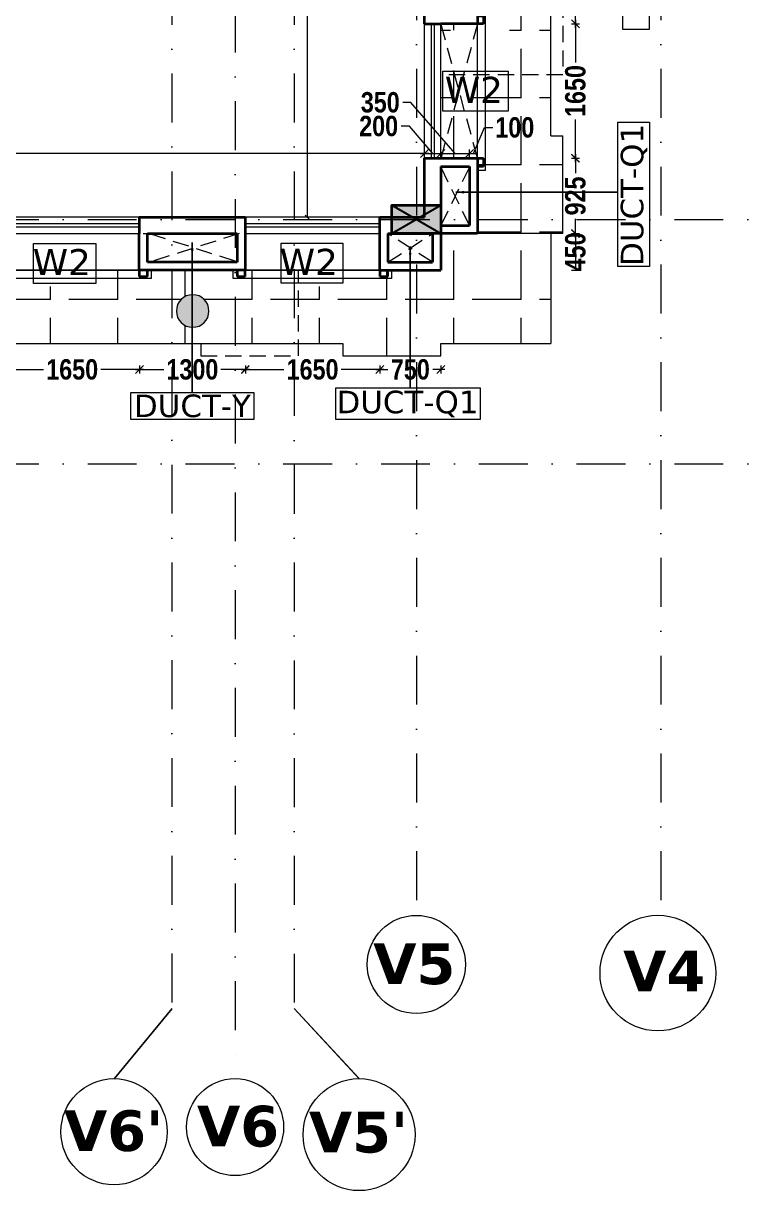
# Model space of a CAD drawing. Header units: millimetres. Extents: x -3092155 to 4513934, y -12317808 to 1850003.
# Drawn here: x -390157 to -381232, y -5587807 to -5573480 of the extents above; entities that cross this region are included whole.
import ezdxf

# ---------------------------------------------------------------- set-up
doc = ezdxf.new("R2010")
doc.units = ezdxf.units.MM
doc.header["$LTSCALE"] = 2
doc.header["$MEASUREMENT"] = 0
doc.header["$PDMODE"] = 34
doc.header["$PDSIZE"] = 500
for name, pattern in [('DASHDOT', [1, 0.5, -0.25, 0, -0.25]), ('DASHED2', [0.375, 0.25, -0.125]), ('HIDDEN', [0.375, 0.25, -0.125])]:
    doc.linetypes.add(name, pattern=pattern)
for name, color, linetype, lineweight in [('COL. R', 140, 'Continuous', 15), ('coloumn', 10, 'Continuous', 35), ('cornice', 12, 'Continuous', 25), ('D DIM', 250, 'Continuous', 9), ('DIM', 27, 'Continuous', 5), ('DUCT', 37, 'Continuous', 35), ('glass', 5, 'Continuous', 15), ('GRID', 251, 'DASHDOT', 5), ('HAT', 42, 'Continuous', 5), ('PROJ', 251, 'HIDDEN', 5), ('SILL', 74, 'Continuous', 9), ('ST TEXT', 251, 'DASHDOT', 5), ('W2', 162, 'Continuous', 5)]:
    doc.layers.add(name, color=color, linetype=linetype, lineweight=lineweight)
doc.layers.add('DOT', color=7, linetype='DASHED2', lineweight=0, true_color=0x89067c)
doc.layers.add('duct text', color=7, linetype='Continuous', lineweight=5, true_color=0x30182a)
doc.styles.add('door', font='arial.ttf', dxfattribs={"height": 70})
doc.styles.add('INNER DIM', font='ARIALNB.TTF', dxfattribs={"height": 250})
doc.styles.add('int dim', font='arialbd.ttf', dxfattribs={"height": 200})
doc.styles.add('style2', font='verdana.ttf')
doc.dimstyles.new('DOOR', dxfattribs={"dimtxt": 100, "dimasz": 100, "dimexe": 25, "dimexo": 50, "dimgap": 25, "dimtad": 0, "dimtih": 1, "dimtoh": 1, "dimdec": 0, "dimzin": 3, "dimdsep": 46, "dimtxsty": 'door', "dimblk": 'OBLIQUE', "dimcen": 200, "dimclrd": 256, "dimclre": 256, "dimclrt": 256, "dimadec": 0, "dimazin": 0, "dimtfac": 1, "dimtdec": 0, "dimtofl": 0, "dimtmove": 2, "dimatfit": 3, "dimfxl": 300, "dimfxlon": 1, "dimfrac": 1, "dimtolj": 1, "dimtzin": 0, "dimlwd": -1, "dimlwe": -1, "dimarcsym": 0})
doc.dimstyles.new('external final', dxfattribs={"dimscale": 0, "dimtxt": 250, "dimasz": 100, "dimexe": 50, "dimexo": 50, "dimgap": 50, "dimtad": 0, "dimdec": 0, "dimzin": 0, "dimdsep": 46, "dimtxsty": 'INNER DIM', "dimblk": 'ARCHTICK', "dimcen": 100, "dimdle": 50, "dimclrd": 256, "dimclre": 256, "dimclrt": 256, "dimadec": 0, "dimazin": 0, "dimtfac": 1, "dimtdec": 0, "dimtix": 1, "dimtmove": 1, "dimatfit": 3, "dimfxl": 50, "dimfxlon": 1, "dimtolj": 1, "dimtzin": 0, "dimlwd": -1, "dimlwe": -1, "dimarcsym": 1})
doc.dimstyles.new('lamon', dxfattribs={"dimtxt": 200, "dimasz": 50, "dimexe": 50, "dimexo": 100, "dimgap": 25, "dimtad": 0, "dimdec": 0, "dimzin": 3, "dimdsep": 46, "dimtxsty": 'int dim', "dimblk": 'OBLIQUE', "dimcen": 90, "dimclrd": 256, "dimclre": 256, "dimclrt": 256, "dimadec": 0, "dimazin": 0, "dimtfac": 1, "dimtdec": 0, "dimtofl": 0, "dimtmove": 1, "dimatfit": 3, "dimfxl": 1, "dimfrac": 1, "dimtolj": 1, "dimtzin": 0, "dimlwd": -1, "dimlwe": -1, "dimarcsym": 1})

# ---------------------------------------------------------------- blocks, each defined once
blk = doc.blocks.new('_ArchTick')
at = {"color": 0, "linetype": 'ByBlock', "const_width": 0.15}
blk.add_lwpolyline([(-0.5, -0.5), (0.5, 0.5)], dxfattribs=at)
blk = doc.blocks.new('*D283')
at = {"layer": 'D DIM', "ltscale": 100, "transparency": 16777216}
for p, q in [((-383382, -5572136), (-383382, -5572486)), ((-383432, -5572186), (-383332, -5572186)), ((-383382, -5573536), (-383382, -5573186)), ((-383432, -5573486), (-383332, -5573486))]:
    blk.add_line(p, q, dxfattribs=at)
at = {"layer": 'Defpoints', "color": 0, "lineweight": 50, "ltscale": 100, "transparency": 16777216}
for p in [(-384583, -5572186), (-384583, -5573486), (-383382, -5573486)]:
    blk.add_point(p, dxfattribs=at)
at = {"layer": 'D DIM', "ltscale": 100, "transparency": 16777216, "xscale": 100, "yscale": 100, "zscale": 100}
for p, rotation in [((-383382, -5572186), 90), ((-383382, -5573486), 270)]:
    blk.add_blockref('_ArchTick', p, dxfattribs=dict(at, rotation=rotation))
at = {"layer": 'D DIM', "ltscale": 100, "transparency": 16777216, "insert": (-383382, -5572836), "char_height": 250, "attachment_point": 5, "rotation": 90, "style": 'INNER DIM'}
blk.add_mtext('\\A1;1300', dxfattribs=at)
blk = doc.blocks.new('*D284')
at = {"layer": 'D DIM', "ltscale": 100, "transparency": 16777216}
for p, q in [((-383382, -5573436), (-383382, -5573961)), ((-383432, -5573486), (-383332, -5573486)), ((-383382, -5575186), (-383382, -5574661)), ((-383432, -5575136), (-383332, -5575136))]:
    blk.add_line(p, q, dxfattribs=at)
at = {"layer": 'Defpoints', "color": 0, "lineweight": 50, "ltscale": 100, "transparency": 16777216}
for p in [(-384583, -5573486), (-384583, -5575136), (-383382, -5575136)]:
    blk.add_point(p, dxfattribs=at)
at = {"layer": 'D DIM', "ltscale": 100, "transparency": 16777216, "xscale": 100, "yscale": 100, "zscale": 100}
for p, rotation in [((-383382, -5573486), 90), ((-383382, -5575136), 270)]:
    blk.add_blockref('_ArchTick', p, dxfattribs=dict(at, rotation=rotation))
at = {"layer": 'D DIM', "ltscale": 100, "transparency": 16777216, "insert": (-383382, -5574311), "char_height": 250, "attachment_point": 5, "rotation": 90, "style": 'INNER DIM'}
blk.add_mtext('\\A1;1650', dxfattribs=at)
blk = doc.blocks.new('*D285')
at = {"layer": 'D DIM', "ltscale": 100, "transparency": 16777216}
for p, q in [((-383432, -5575136), (-383332, -5575136)), ((-383382, -5575086), (-383382, -5575319)), ((-383382, -5576111), (-383382, -5575879)), ((-383432, -5576061), (-383332, -5576061))]:
    blk.add_line(p, q, dxfattribs=at)
at = {"layer": 'Defpoints', "color": 0, "lineweight": 50, "ltscale": 100, "transparency": 16777216}
for p in [(-384583, -5575136), (-384583, -5576061), (-383382, -5576061)]:
    blk.add_point(p, dxfattribs=at)
at = {"layer": 'D DIM', "ltscale": 100, "transparency": 16777216, "xscale": 100, "yscale": 100, "zscale": 100}
for p, rotation in [((-383382, -5575136), 90), ((-383382, -5576061), 270)]:
    blk.add_blockref('_ArchTick', p, dxfattribs=dict(at, rotation=rotation))
at = {"layer": 'D DIM', "ltscale": 100, "transparency": 16777216, "insert": (-383382, -5575599), "char_height": 250, "attachment_point": 5, "rotation": 90, "style": 'INNER DIM'}
blk.add_mtext('\\A1;925', dxfattribs=at)
blk = doc.blocks.new('*D286')
at = {"layer": 'D DIM', "ltscale": 100, "transparency": 16777216}
for p, q in [((-383432, -5576061), (-383332, -5576061)), ((-383382, -5576061), (-383382, -5576511)), ((-383432, -5576511), (-383332, -5576511))]:
    blk.add_line(p, q, dxfattribs=at)
at = {"layer": 'Defpoints', "color": 0, "lineweight": 50, "ltscale": 100, "transparency": 16777216}
for p in [(-384583, -5576061), (-385033, -5576511), (-383382, -5576511)]:
    blk.add_point(p, dxfattribs=at)
at = {"layer": 'D DIM', "ltscale": 100, "transparency": 16777216, "insert": (-383382, -5576286), "char_height": 250, "attachment_point": 5, "rotation": 90, "style": 'INNER DIM'}
blk.add_mtext('\\A1;450', dxfattribs=at)
blk = doc.blocks.new('*D287')
at = {"layer": 'D DIM', "ltscale": 100, "transparency": 16777216}
for p, q in [((-385833, -5577729), (-385684, -5577729)), ((-385783, -5577679), (-385783, -5577779)), ((-384983, -5577729), (-385133, -5577729)), ((-385033, -5577679), (-385033, -5577779))]:
    blk.add_line(p, q, dxfattribs=at)
at = {"layer": 'Defpoints', "color": 0, "lineweight": 50, "ltscale": 100, "transparency": 16777216}
for p in [(-385783, -5576511), (-385033, -5576511), (-385783, -5577729)]:
    blk.add_point(p, dxfattribs=at)
at = {"layer": 'D DIM', "ltscale": 100, "transparency": 16777216, "xscale": 100, "yscale": 100, "zscale": 100, "rotation": 180}
blk.add_blockref('_ArchTick', (-385783, -5577729), dxfattribs=at)
at = {"layer": 'D DIM', "ltscale": 100, "transparency": 16777216, "xscale": 100, "yscale": 100, "zscale": 100}
blk.add_blockref('_ArchTick', (-385033, -5577729), dxfattribs=at)
at = {"layer": 'D DIM', "ltscale": 100, "transparency": 16777216, "insert": (-385408, -5577729), "char_height": 250, "attachment_point": 5, "style": 'INNER DIM'}
blk.add_mtext('\\A1;750', dxfattribs=at)
blk = doc.blocks.new('*D288')
at = {"layer": 'D DIM', "ltscale": 100, "transparency": 16777216}
for p, q in [((-387483, -5577729), (-386959, -5577729)), ((-387433, -5577679), (-387433, -5577779)), ((-385733, -5577729), (-386258, -5577729)), ((-385783, -5577679), (-385783, -5577779))]:
    blk.add_line(p, q, dxfattribs=at)
at = {"layer": 'Defpoints', "color": 0, "lineweight": 50, "ltscale": 100, "transparency": 16777216}
for p in [(-387433, -5576511), (-385783, -5576511), (-387433, -5577729)]:
    blk.add_point(p, dxfattribs=at)
at = {"layer": 'D DIM', "ltscale": 100, "transparency": 16777216, "xscale": 100, "yscale": 100, "zscale": 100, "rotation": 180}
blk.add_blockref('_ArchTick', (-387433, -5577729), dxfattribs=at)
at = {"layer": 'D DIM', "ltscale": 100, "transparency": 16777216, "xscale": 100, "yscale": 100, "zscale": 100}
blk.add_blockref('_ArchTick', (-385783, -5577729), dxfattribs=at)
at = {"layer": 'D DIM', "ltscale": 100, "transparency": 16777216, "insert": (-386608, -5577729), "char_height": 250, "attachment_point": 5, "style": 'INNER DIM'}
blk.add_mtext('\\A1;1650', dxfattribs=at)
blk = doc.blocks.new('*D289')
at = {"layer": 'D DIM', "ltscale": 100, "transparency": 16777216}
for p, q in [((-388783, -5577729), (-388434, -5577729)), ((-388733, -5577679), (-388733, -5577779)), ((-387383, -5577729), (-387733, -5577729)), ((-387433, -5577679), (-387433, -5577779))]:
    blk.add_line(p, q, dxfattribs=at)
at = {"layer": 'Defpoints', "color": 0, "lineweight": 50, "ltscale": 100, "transparency": 16777216}
for p in [(-388733, -5576511), (-387433, -5576511), (-388733, -5577729)]:
    blk.add_point(p, dxfattribs=at)
at = {"layer": 'D DIM', "ltscale": 100, "transparency": 16777216, "xscale": 100, "yscale": 100, "zscale": 100, "rotation": 180}
blk.add_blockref('_ArchTick', (-388733, -5577729), dxfattribs=at)
at = {"layer": 'D DIM', "ltscale": 100, "transparency": 16777216, "xscale": 100, "yscale": 100, "zscale": 100}
blk.add_blockref('_ArchTick', (-387433, -5577729), dxfattribs=at)
at = {"layer": 'D DIM', "ltscale": 100, "transparency": 16777216, "insert": (-388083, -5577729), "char_height": 250, "attachment_point": 5, "style": 'INNER DIM'}
blk.add_mtext('\\A1;1300', dxfattribs=at)
blk = doc.blocks.new('*D290')
at = {"layer": 'D DIM', "ltscale": 100, "transparency": 16777216}
for p, q in [((-390433, -5577729), (-389909, -5577729)), ((-390383, -5577679), (-390383, -5577779)), ((-388683, -5577729), (-389208, -5577729)), ((-388733, -5577679), (-388733, -5577779))]:
    blk.add_line(p, q, dxfattribs=at)
at = {"layer": 'Defpoints', "color": 0, "lineweight": 50, "ltscale": 100, "transparency": 16777216}
for p in [(-390383, -5576511), (-388733, -5576511), (-390383, -5577729)]:
    blk.add_point(p, dxfattribs=at)
at = {"layer": 'D DIM', "ltscale": 100, "transparency": 16777216, "xscale": 100, "yscale": 100, "zscale": 100, "rotation": 180}
blk.add_blockref('_ArchTick', (-390383, -5577729), dxfattribs=at)
at = {"layer": 'D DIM', "ltscale": 100, "transparency": 16777216, "xscale": 100, "yscale": 100, "zscale": 100}
blk.add_blockref('_ArchTick', (-388733, -5577729), dxfattribs=at)
at = {"layer": 'D DIM', "ltscale": 100, "transparency": 16777216, "insert": (-389558, -5577729), "char_height": 250, "attachment_point": 5, "style": 'INNER DIM'}
blk.add_mtext('\\A1;1650', dxfattribs=at)
blk = doc.blocks.new('*D584')
at = {"layer": 'D DIM', "ltscale": 100, "transparency": 16777216}
for p, q in [((-397233, -5575128), (-397233, -5575028)), ((-385233, -5575086), (-385233, -5575028)), ((-397283, -5575078), (-391663, -5575078)), ((-385183, -5575078), (-390804, -5575078))]:
    blk.add_line(p, q, dxfattribs=at)
at = {"layer": 'Defpoints', "color": 0, "lineweight": 50, "ltscale": 100, "transparency": 16777216}
for p in [(-385233, -5575078), (-385233, -5575136), (-397233, -5576061)]:
    blk.add_point(p, dxfattribs=at)
at = {"layer": 'D DIM', "ltscale": 100, "transparency": 16777216, "xscale": 100, "yscale": 100, "zscale": 100, "rotation": 180}
blk.add_blockref('_ArchTick', (-397233, -5575078), dxfattribs=at)
at = {"layer": 'D DIM', "ltscale": 100, "transparency": 16777216, "xscale": 100, "yscale": 100, "zscale": 100}
blk.add_blockref('_ArchTick', (-385233, -5575078), dxfattribs=at)
at = {"layer": 'D DIM', "ltscale": 100, "transparency": 16777216, "insert": (-391233, -5575078), "char_height": 250, "attachment_point": 5, "style": 'INNER DIM'}
blk.add_mtext('\\A1;12000', dxfattribs=at)
blk = doc.blocks.new('*D585')
at = {"layer": 'D DIM', "ltscale": 100, "transparency": 16777216}
for p, q in [((-385419, -5574742), (-385519, -5574742)), ((-385133, -5575078), (-385419, -5574742)), ((-385233, -5575086), (-385233, -5575028)), ((-385033, -5575128), (-385033, -5575028)), ((-385283, -5575078), (-384983, -5575078))]:
    blk.add_line(p, q, dxfattribs=at)
at = {"layer": 'Defpoints', "color": 0, "lineweight": 50, "ltscale": 100, "transparency": 16777216}
for p in [(-385233, -5575136), (-385033, -5575078), (-385033, -5575236)]:
    blk.add_point(p, dxfattribs=at)
at = {"layer": 'D DIM', "ltscale": 100, "transparency": 16777216, "xscale": 100, "yscale": 100, "zscale": 100, "rotation": 180}
blk.add_blockref('_ArchTick', (-385233, -5575078), dxfattribs=at)
at = {"layer": 'D DIM', "ltscale": 100, "transparency": 16777216, "xscale": 100, "yscale": 100, "zscale": 100}
blk.add_blockref('_ArchTick', (-385033, -5575078), dxfattribs=at)
at = {"layer": 'D DIM', "ltscale": 100, "transparency": 16777216, "insert": (-385797, -5574742), "char_height": 250, "attachment_point": 5, "style": 'INNER DIM'}
blk.add_mtext('\\A1;200', dxfattribs=at)
blk = doc.blocks.new('*D586')
at = {"layer": 'D DIM', "ltscale": 100, "transparency": 16777216}
for p, q in [((-385400, -5574451), (-385500, -5574451)), ((-384858, -5575078), (-385400, -5574451)), ((-385033, -5575128), (-385033, -5575028)), ((-384683, -5575128), (-384683, -5575028)), ((-385083, -5575078), (-384633, -5575078))]:
    blk.add_line(p, q, dxfattribs=at)
at = {"layer": 'Defpoints', "color": 0, "lineweight": 50, "ltscale": 100, "transparency": 16777216}
for p in [(-384683, -5575078), (-385033, -5575236), (-384683, -5575236)]:
    blk.add_point(p, dxfattribs=at)
at = {"layer": 'D DIM', "ltscale": 100, "transparency": 16777216, "xscale": 100, "yscale": 100, "zscale": 100, "rotation": 180}
blk.add_blockref('_ArchTick', (-385033, -5575078), dxfattribs=at)
at = {"layer": 'D DIM', "ltscale": 100, "transparency": 16777216, "xscale": 100, "yscale": 100, "zscale": 100}
blk.add_blockref('_ArchTick', (-384683, -5575078), dxfattribs=at)
at = {"layer": 'D DIM', "ltscale": 100, "transparency": 16777216, "insert": (-385777, -5574451), "char_height": 250, "attachment_point": 5, "style": 'INNER DIM'}
blk.add_mtext('\\A1;350', dxfattribs=at)
blk = doc.blocks.new('*D587')
at = {"layer": 'D DIM', "ltscale": 100, "transparency": 16777216}
for p, q in [((-384633, -5575078), (-384496, -5574759)), ((-384496, -5574759), (-384396, -5574759)), ((-384683, -5575128), (-384683, -5575028)), ((-384583, -5575128), (-384583, -5575028)), ((-384683, -5575078), (-384583, -5575078)), ((-384683, -5575078), (-384583, -5575078))]:
    blk.add_line(p, q, dxfattribs=at)
at = {"layer": 'Defpoints', "color": 0, "lineweight": 50, "ltscale": 100, "transparency": 16777216}
for p in [(-384583, -5575078), (-384683, -5575236), (-384583, -5575243)]:
    blk.add_point(p, dxfattribs=at)
at = {"layer": 'D DIM', "ltscale": 100, "transparency": 16777216, "insert": (-384126, -5574759), "char_height": 250, "attachment_point": 5, "style": 'INNER DIM'}
blk.add_mtext('\\A1;100', dxfattribs=at)
blk = doc.blocks.new('_Oblique')
at = {"color": 0, "linetype": 'ByBlock', "lineweight": -2}
blk.add_line((-0.5, -0.5), (0.5, 0.5), dxfattribs=at)
blk = doc.blocks.new('*D720')
at = {"layer": 'Defpoints', "color": 0, "lineweight": 50, "ltscale": 100, "transparency": 16777216}
for p in [(-386055, -5570061), (-386672, -5575861), (-386055, -5575861)]:
    blk.add_point(p, dxfattribs=at)
at = {"layer": 'DIM', "ltscale": 100, "transparency": 16777216}
for p, q in [((-386155, -5570061), (-386722, -5570061)), ((-386672, -5570061), (-386672, -5572639)), ((-386672, -5575861), (-386672, -5573284)), ((-386155, -5575861), (-386722, -5575861))]:
    blk.add_line(p, q, dxfattribs=at)
at = {"layer": 'DIM', "ltscale": 100, "transparency": 16777216, "xscale": 50, "yscale": 50, "zscale": 50}
for p, rotation in [((-386672, -5570061), 90), ((-386672, -5575861), 270)]:
    blk.add_blockref('_Oblique', p, dxfattribs=dict(at, rotation=rotation))
at = {"layer": 'DIM', "ltscale": 100, "transparency": 16777216, "insert": (-386672, -5572961), "char_height": 200, "attachment_point": 5, "rotation": 90, "style": 'int dim'}
blk.add_mtext('\\A1;5800', dxfattribs=at)
blk = doc.blocks.new('S.F')
at = {"layer": 'coloumn', "ltscale": 100}
blk.add_hatch(color=256, dxfattribs=at).paths.add_polyline_path([(100636, -5883906), (100636, -5884256), (100036, -5884256), (100036, -5883906)])
at = {"layer": 'coloumn', "lineweight": 25, "ltscale": 100}
for p, q in [((100036, -5884256), (100636, -5883906)), ((100036, -5883906), (100636, -5884256))]:
    blk.add_line(p, q, dxfattribs=at)
at = {"layer": 'coloumn', "ltscale": 100}
blk.add_lwpolyline([(100636, -5883906), (100636, -5884256), (100036, -5884256), (100036, -5883906)], close=True, dxfattribs=at)
blk = doc.blocks.new('yhyjhr')
at = {"layer": 'COL. R', "ltscale": 100}
h = blk.add_hatch(color=256, dxfattribs=at)
h.set_gradient(color1=(0, 127, 255), color2=(41, 148, 255), one_color=1, tint=0.58)
h.paths.add_polyline_path([(-422317, -6086298, 1), (-421917, -6086298, 1)])
blk.add_circle((-422117, -6086298), 200, dxfattribs=at)
blk = doc.blocks.new('ujuj')
at = {"layer": 'DUCT', "ltscale": 100}
for p, q in [((-427849, -5813156), (-427849, -5813081)), ((-427849, -5813081), (-427749, -5813081)), ((-427749, -5813081), (-427749, -5813156)), ((-426099, -5813156), (-426099, -5813081)), ((-426099, -5813081), (-425999, -5813081)), ((-425999, -5813081), (-425999, -5813156))]:
    blk.add_line(p, q, dxfattribs=at)
at = {"layer": 'PROJ', "ltscale": 250}
blk.add_line((-426099, -5813156), (-427749, -5813156), dxfattribs=at)
at = {"layer": 'SILL', "ltscale": 100}
for p, q in [((-425949, -5813056), (-427899, -5813056)), ((-427899, -5813056), (-427899, -5813156)), ((-425949, -5813056), (-425949, -5813156)), ((-426099, -5813156), (-427749, -5813156))]:
    blk.add_line(p, q, dxfattribs=at)
blk = doc.blocks.new('hyh')
at = {"layer": 'duct text', "ltscale": 0.1}
for points in [[(-119218, -5617540), (-119218, -5616032), (-119548, -5616032), (-119548, -5617540)], [(-119605, -5620455), (-119605, -5618685), (-119218, -5618685), (-119218, -5620455)], [(-125584, -5622002), (-124076, -5622002), (-124076, -5622331), (-125584, -5622331)], [(-123067, -5621945), (-121297, -5621945), (-121297, -5622331), (-123067, -5622331)]]:
    blk.add_lwpolyline(points, close=True, dxfattribs=at)
at = {"layer": 'duct text', "ltscale": 0.1, "insert": (-119408, -5619576), "char_height": 276.64, "width": 1547.24, "attachment_point": 5, "rotation": 90, "style": 'style2'}
blk.add_mtext('\\pt3043;DUCT-Q1', dxfattribs=at)
at = {"layer": 'duct text', "ltscale": 0.1, "char_height": 276.64, "width": 1547.24, "attachment_point": 5, "style": 'style2'}
for s, insert in [('\\pt3043;DUCT-Y', (-124828, -5622167)), ('\\pt3043;DUCT-Q1', (-122188, -5622142))]:
    blk.add_mtext(s, dxfattribs=dict(at, insert=insert))
at = {"layer": 'duct text', "ltscale": 0.1}
for points in [[(-121594, -5619543), (-119605, -5619543), (-121594, -5619543)], [(-124830, -5620159), (-124830, -5622002), (-124830, -5620159)], [(-122155, -5620211), (-122155, -5621945), (-122155, -5620211)]]:
    blk.add_leader(points, dimstyle='DOOR', dxfattribs=at)

msp = doc.modelspace()

# ---------------------------------------------------------------- hatches: boundary and pattern name
at = {"layer": 'HAT', "ltscale": 100}
h = msp.add_hatch(dxfattribs=at)
h.set_pattern_fill('ANGLE', color=256, scale=3000, style=0)
h.set_pattern_definition([(180, (-832849.1, 141206), (0, 825), [600, -225]), (90, (-832849.1, 141206), (825, 5e-14), [600, -225])])
h.paths.add_polyline_path([(-383685.1, -5564911), (-383685.1, -5565610.7), (-385035.1, -5565610.7), (-385035.1, -5565536.2), (-385035.1, -5564635.9), (-384585.5, -5564635.9), (-384585.5, -5563711.2), (-383535.1, -5563711.2), (-383535.1, -5564911)])
h.paths.add_polyline_path([(-384297.3, -5564902.1), (-384913.5, -5564902.1), (-384913.5, -5565259.3), (-384297.3, -5565259.3)], flags=0)
h.paths.add_polyline_path([(-383685.1, -5574111.7), (-383685.1, -5574861.4), (-383535.1, -5574861.4), (-383535.1, -5576061.2), (-384585.5, -5576061.2), (-384585.5, -5575135.9), (-385035.1, -5575135.9), (-385035.1, -5574111.7)])
h.paths.add_polyline_path([(-383685.1, -5565610.7), (-383685.1, -5574111.7), (-385035.1, -5574111.7), (-385035.1, -5573485.9), (-384585.5, -5573485.9), (-384585.5, -5572185.9), (-385035.1, -5572185.9), (-385035.1, -5570536.2), (-384585.5, -5570536.2), (-384585.5, -5569236.2), (-385035.1, -5569236.2), (-385035.1, -5567585.9), (-384585.5, -5567585.9), (-384585.5, -5566285.9), (-385035.1, -5566285.9), (-385035.1, -5565610.7)])
h.paths.add_polyline_path([(-383861, -5572835.9, 1), (-384261, -5572835.9, 1)], flags=16)
h.paths.add_polyline_path([(-384913.5, -5573565.9), (-384913.5, -5574060), (-384192.9, -5574060), (-384192.9, -5573565.9)], flags=16)
h.paths.add_polyline_path([(-384192.9, -5571661.5), (-384192.9, -5571167.4), (-384913.5, -5571167.4), (-384913.5, -5571661.5)], flags=16)
h.paths.add_polyline_path([(-383861, -5569885.9, 1), (-384261, -5569885.9, 1)], flags=16)
h.paths.add_polyline_path([(-384297.3, -5568959.3), (-384297.3, -5568602.1), (-384913.5, -5568602.1), (-384913.5, -5568959.3)], flags=0)
h.paths.add_polyline_path([(-384297.3, -5568059.3), (-384297.3, -5567702.1), (-384913.5, -5567702.1), (-384913.5, -5568059.3)], flags=0)
h.paths.add_polyline_path([(-383861, -5566935.9, 1), (-384261, -5566935.9, 1)], flags=16)
h.paths.add_polyline_path([(-384296.9, -5566209), (-384296.9, -5565851.9), (-384913.1, -5565851.9), (-384913.1, -5566209)], flags=0)
h.paths.add_polyline_path([(-384226.5, -5564839.3), (-384988.2, -5564839.3), (-384988.2, -5565320.2), (-384226.5, -5565320.2)], flags=24)
h.paths.add_polyline_path([(-384219.4, -5565786.1), (-384994.5, -5565786.1), (-384994.5, -5566272.8), (-384219.4, -5566272.8)], flags=24)
h.paths.add_polyline_path([(-384219.8, -5567636.4), (-384994.9, -5567636.4), (-384994.9, -5568123.1), (-384219.8, -5568123.1)], flags=24)
h.paths.add_polyline_path([(-384226.5, -5568539.3), (-384988.2, -5568539.3), (-384988.2, -5569020.2), (-384226.5, -5569020.2)], flags=24)
h.paths.add_polyline_path([(-384114.1, -5571158), (-384947.8, -5571158), (-384947.8, -5571644.2), (-384114.1, -5571644.2)], flags=24)
h = msp.add_hatch(dxfattribs=at)
h.set_pattern_fill('ANGLE', color=256, scale=3000, style=0)
h.set_pattern_definition([(180, (-832848.66, 141206), (0, 825), [600, -225]), (90, (-832848.66, 141206), (825, 5e-14), [600, -225])])
h.paths.add_polyline_path([(-385034.7, -5576511.2), (-385034.7, -5576061.2), (-385034.3, -5576061.2), (-384584.7, -5576061.2), (-383684.3, -5576061.2), (-383684.3, -5577411.2), (-385034.7, -5577411.2)])
h = msp.add_hatch(dxfattribs=at)
h.set_pattern_fill('ANGLE', color=256, scale=3000, style=0)
h.set_pattern_definition([(180, (-832849.1, 141206), (0, 825), [600, -225]), (90, (-832849.1, 141206), (825, 5e-14), [600, -225])])
h.paths.add_polyline_path([(-386780.7, -5576711), (-386319, -5576711), (-386319, -5576511.2), (-385786.1, -5576511.2), (-385786, -5576511.2), (-385035.5, -5576511.2), (-385035.5, -5577561.2), (-386235.3, -5577561.2), (-386235.3, -5577411.2), (-386780.7, -5577411.2)])
h.paths.add_polyline_path([(-394843.6, -5576575.8), (-395281.8, -5576575.8), (-395281.8, -5576511.1), (-394636.1, -5576511.1), (-394636.1, -5576511.1), (-393336, -5576511.3), (-393336, -5576511.2), (-392939.6, -5576511.2), (-392939.6, -5576711), (-392219, -5576711), (-392219, -5576511.1), (-391686.1, -5576511.1), (-391686, -5576511.1), (-390386, -5576511.3), (-390386, -5576511.2), (-389989.2, -5576511.2), (-389989.2, -5576711), (-389268.6, -5576711), (-389268.6, -5576511.1), (-388736.1, -5576511.1), (-388735.6, -5576511.1), (-387435.6, -5576511.3), (-387435.6, -5576511.2), (-387039.6, -5576511.2), (-387039.6, -5576711), (-386780.7, -5576711), (-386780.7, -5577411.2), (-395281.8, -5577411.2), (-395281.8, -5577069.9), (-394843.6, -5577069.9)])
h.paths.add_polyline_path([(-388279, -5577011.2, 1), (-387879, -5577011.2, 1)], flags=16)
h.paths.add_polyline_path([(-391236.5, -5577012.8, 1), (-390836.5, -5577012.8, 1)], flags=16)
h.paths.add_polyline_path([(-394194, -5577011.2, 1), (-393794, -5577011.2, 1)], flags=16)
h.paths.add_polyline_path([(-397035.1, -5576511.2), (-396286, -5576511.2), (-396286, -5576511.2), (-395281.8, -5576511.1), (-395281.8, -5576575.8), (-395564.2, -5576575.8), (-395564.2, -5577069.9), (-395281.8, -5577069.9), (-395281.8, -5577411.2), (-395835.8, -5577411.2), (-395835.8, -5577561.2), (-397035.1, -5577561.2), (-397035.1, -5577511.2)])
h.paths.add_polyline_path([(-394764.8, -5576566.4), (-395598.5, -5576566.4), (-395598.5, -5577052.6), (-394764.8, -5577052.6)], flags=9)

# ---------------------------------------------------------------- linework, layer by layer
at = {"layer": 'DOT', "linetype": 'Continuous', "ltscale": 400}
for p, q in [((-383685.1, -5574861.4), (-383685.1, -5564911)), ((-384583.5, -5575135.7), (-384583.9, -5573485.7)), ((-383685.1, -5574861.4), (-383535.1, -5574861.4)), ((-383535.1, -5576061.2), (-383535.1, -5574861.4)), ((-383535.1, -5576061.2), (-384585.5, -5576061.2)), ((-383684.3, -5576061.2), (-383684.3, -5577411.2)), ((-396284.8, -5576511.2), (-385784.3, -5576511.2)), ((-395835.8, -5577411.2), (-386235.3, -5577411.2)), ((-386235.3, -5577411.2), (-386235.3, -5577561.2)), ((-385035.5, -5577411.2), (-383684.3, -5577411.2)), ((-385035.5, -5577561.2), (-385035.5, -5577411.2)), ((-386235.3, -5577561.2), (-385035.5, -5577561.2))]:
    msp.add_line(p, q, dxfattribs=at)
at = {"layer": 'DOT', "ltscale": 400}
for p, q in [((-383535.1, -5572912), (-383535.1, -5574111.7)), ((-384583.9, -5573485.9), (-385034.3, -5575136.2)), ((-384583.9, -5575135.9), (-385033.9, -5573485.9)), ((-384583.9, -5575135.9), (-384583.9, -5573485.9)), ((-383535.1, -5574111.7), (-385035.1, -5574111.7)), ((-384683.9, -5575246.2), (-385033.9, -5575961.2)), ((-385033.9, -5575246.2), (-384683.9, -5575961.2)), ((-388685.1, -5576061.2), (-387485.3, -5576061.2)), ((-388608.9, -5576061.2), (-387508.9, -5576411.2)), ((-387508.9, -5576061.2), (-388608.9, -5576411.2)), ((-385684.3, -5576411.2), (-385134.3, -5576061.2)), ((-385134.3, -5576411.2), (-385684.3, -5576061.2)), ((-386780.7, -5577561.2), (-386780.7, -5576511.2)), ((-394082.1, -5577411.2), (-387980.5, -5577411.2)), ((-393385.1, -5577411.2), (-388684.7, -5577411.2)), ((-387980.5, -5577411.2), (-387980.5, -5577561.2)), ((-387980.5, -5577561.2), (-386780.7, -5577561.2))]:
    msp.add_line(p, q, dxfattribs=at)
at = {"layer": 'DUCT', "ltscale": 100}
for p, q in [((-385234.3, -5573486.2), (-385234.3, -5572186.2)), ((-384583.9, -5572186.2), (-384583.9, -5573485.9)), ((-385234.3, -5573486.2), (-385034.3, -5573486.2)), ((-384583.9, -5573485.9), (-385033.9, -5573485.9)), ((-385234.3, -5575136.2), (-384583.9, -5575136.2)), ((-385234.3, -5575861.2), (-385234.3, -5575136.2)), ((-384583.9, -5575136.2), (-384583.9, -5576061.2)), ((-385034.3, -5575236.2), (-384683.9, -5575236.2)), ((-385034.3, -5575236.2), (-385034.3, -5575961.2)), ((-384683.9, -5575236.2), (-384683.9, -5575961.2)), ((-388734.8, -5575861.2), (-387434.3, -5575861.2)), ((-388734.8, -5575861.2), (-388734.8, -5576061.2)), ((-387434.3, -5575861.2), (-387434.3, -5576061.2)), ((-385784.3, -5576511.2), (-385784.3, -5575861.2)), ((-385784.3, -5575861.2), (-385234.3, -5575861.2)), ((-385784.3, -5575861.2), (-385234.3, -5575861.2)), ((-385034.3, -5575961.2), (-384683.9, -5575961.2)), ((-388734.8, -5576511.2), (-388734.8, -5576061.2)), ((-388634.8, -5576061.2), (-387534.3, -5576061.2)), ((-388634.8, -5576411.2), (-388634.8, -5576061.2)), ((-387534.3, -5576061.2), (-387534.3, -5576411.2)), ((-387434.3, -5576061.2), (-387434.3, -5576511.2)), ((-385684.3, -5576061.2), (-385684.3, -5576411.2)), ((-385684.3, -5576061.2), (-385134.3, -5576061.2)), ((-385684.3, -5576061.2), (-385134.3, -5576061.2)), ((-385134.3, -5576061.2), (-385134.3, -5576411.2)), ((-385034.3, -5576061.2), (-385034.3, -5576511.2)), ((-384583.9, -5576061.2), (-385034.3, -5576061.2)), ((-387534.3, -5576411.2), (-388634.8, -5576411.2)), ((-385684.3, -5576411.2), (-385134.3, -5576411.2)), ((-387434.3, -5576511.2), (-388734.8, -5576511.2)), ((-385784.3, -5576511.2), (-385034.3, -5576511.2))]:
    msp.add_line(p, q, dxfattribs=at)
at = {"layer": 'glass', "ltscale": 100}
for p, q in [((-385154.3, -5573486.2), (-385154.3, -5575136.2)), ((-385114.3, -5573486.2), (-385114.3, -5575136.2)), ((-388734.8, -5575941.2), (-390384.8, -5575941.2)), ((-388734.8, -5575981.2), (-390384.8, -5575981.2)), ((-385784.3, -5575941.2), (-387434.3, -5575941.2)), ((-385784.3, -5575981.2), (-387434.3, -5575981.2))]:
    msp.add_line(p, q, dxfattribs=at)
at = {"layer": 'GRID', "color": 5, "ltscale": 600}
for p, q in [((-387559.4, -5497630.3), (-387559.4, -5586432.3)), ((-388333.9, -5498490.8), (-388333.9, -5585574.1)), ((-386834.4, -5498491.7), (-386834.4, -5585573.1)), ((-385333.9, -5499634.4), (-385333.9, -5584428.2)), ((-382333.9, -5499634.4), (-382333.9, -5584428.2))]:
    msp.add_line(p, q, dxfattribs=at)
at = {"layer": 'GRID', "color": 6, "ltscale": 600}
for p, q in [((-460173.8, -5575886.2), (-367334.4, -5575886.2)), ((-460173.8, -5578886.2), (-367334.4, -5578886.2))]:
    msp.add_line(p, q, dxfattribs=at)
at = {"layer": 'GRID', "ltscale": 1200}
for p, q in [((-388333.9, -5585571.8), (-389044.9, -5586432.3)), ((-388333.9, -5585574.1), (-389044.9, -5586434.6)), ((-386834.4, -5585570.8), (-386037.4, -5586432.3)), ((-386834.4, -5585573.1), (-386037.4, -5586434.6))]:
    msp.add_line(p, q, dxfattribs=at)
at = {"layer": 'SILL', "ltscale": 100}
for p, q in [((-385234.3, -5575136.2), (-385234.3, -5573486.2)), ((-385034.3, -5575136.2), (-385034.3, -5573486.2)), ((-388734.8, -5575861.2), (-390384.8, -5575861.2)), ((-385784.3, -5575861.2), (-387434.3, -5575861.2)), ((-390384.8, -5576061.2), (-388734.8, -5576061.2)), ((-387434.3, -5576061.2), (-385784.3, -5576061.2))]:
    msp.add_line(p, q, dxfattribs=at)
at = {"layer": 'ST TEXT', "linetype": 'ByBlock', "ltscale": 1200}
for centre, radius in [((-385333.9, -5585030.8), 602.6), ((-382370.5, -5585136.9), 709.7), ((-389044.9, -5587083.7), 651.4), ((-387558.9, -5587027.5), 595.3), ((-386037.4, -5587119.7), 687.4)]:
    msp.add_circle(centre, radius, dxfattribs=at)
at = {"layer": 'W2', "lineweight": 15, "ltscale": 0.1}
for p, q in [((-385010.5, -5574065.8), (-384208.8, -5574065.8)), ((-385010.5, -5574559.8), (-385010.5, -5574065.8)), ((-384208.8, -5574065.8), (-384208.8, -5574559.8)), ((-384208.8, -5574559.8), (-385010.5, -5574559.8)), ((-390034.2, -5576180.5), (-389266.3, -5576180.5)), ((-390034.2, -5576674.5), (-390034.2, -5576180.5)), ((-389266.3, -5576180.5), (-389266.3, -5576674.5)), ((-386991.7, -5576177.2), (-386235.1, -5576177.2)), ((-386991.7, -5576671.2), (-386991.7, -5576177.2)), ((-386235.1, -5576177.2), (-386235.1, -5576671.2)), ((-389266.3, -5576674.5), (-390034.2, -5576674.5)), ((-386235.1, -5576671.2), (-386991.7, -5576671.2))]:
    msp.add_line(p, q, dxfattribs=at)

# ---------------------------------------------------------------- block references
at = {"layer": 'COL. R', "xscale": -1}
msp.add_blockref('yhyjhr', (-810196.5, 509287), dxfattribs=at)
at = {"layer": 'coloumn'}
msp.add_blockref('S.F', (-485670.2, 308195), dxfattribs=at)
at = {"layer": 'cornice', "color": 3, "lineweight": 50}
msp.add_blockref('hyh', (-263254.8, 43989.8), dxfattribs=at)
at = {"layer": 'cornice', "color": 3, "lineweight": 50, "rotation": 270}
msp.add_blockref('ujuj', (5428571.5, -6001235.3), dxfattribs=at)
at = {"layer": 'cornice', "color": 3, "lineweight": 50, "xscale": -1, "rotation": 180}
for p in [(37364.5, -11389667.4), (40315, -11389667.4)]:
    msp.add_blockref('ujuj', p, dxfattribs=at)

# ---------------------------------------------------------------- texts
at = {"layer": 'ST TEXT', "ltscale": 0.1, "char_height": 450, "attachment_point": 5, "style": 'style2'}
for s, insert in [('{\\fVerdana|b1|i0|c0|p34;\\H1.1111x;V5}', (-385359.3, -5585027.5)), ('{\\fVerdana|b1|i0|c0|p34;\\H1.1111x;V4}', (-382292.7, -5585110.7)), ('{\\fVerdana|b1|i0|c0|p34;\\H1.1111x;V6}', (-387522, -5587019.5)), ("{\\fVerdana|b1|i0|c0|p34;\\H1.1111x;V6'}", (-389049.9, -5587075.6)), ("{\\fVerdana|b1|i0|c0|p34;\\H1.1111x;V5'}", (-386044.2, -5587093.5))]:
    msp.add_mtext(s, dxfattribs=dict(at, insert=insert))
at = {"layer": 'W2', "style": 'style2'}
for p in [(-384984.9, -5574456.3), (-390042.4, -5576571), (-387011.1, -5576567.7)]:
    msp.add_text('W2', height=320, dxfattribs=at).set_placement(p)

# ---------------------------------------------------------------- dimensions: what is measured, and where the dimension line sits
at = {"layer": 'D DIM', "ltscale": 100}
for base, p1, p2, picture, middle in [((-383381.9, -5573485.9), (-384583.5, -5572185.9), (-384583.5, -5573485.9), '*D283', (-383381.9, -5572835.9)), ((-383381.9, -5575135.9), (-384583.5, -5573485.9), (-384583.5, -5575135.9), '*D284', (-383381.9, -5574310.9)), ((-383381.9, -5576061.2), (-384583.5, -5575135.9), (-384583.5, -5576061.2), '*D285', (-383381.9, -5575598.6)), ((-383381.9, -5576511.2), (-384583.5, -5576061.2), (-385033.5, -5576511.2), '*D286', (-383381.9, -5576286.2))]:
    dim = msp.add_linear_dim(base=base, p1=p1, p2=p2, angle=90, dimstyle='external final', override={"dimscale": 1}, dxfattribs=at)
    dim.commit()
    dim.dimension.update_dxf_attribs({"geometry": picture, "text_midpoint": middle})
for base, p1, p2, picture, middle in [((-384683.5, -5575078.4), (-385033.5, -5575235.9), (-384683.5, -5575235.9), '*D586', (-385550.5, -5574450.8)), ((-385033.5, -5575078.4), (-385233.5, -5575135.9), (-385033.5, -5575235.9), '*D585', (-385569, -5574741.6)), ((-384583.5, -5575078.4), (-384683.5, -5575235.9), (-384583.5, -5575242.6), '*D587', (-384346.5, -5574759.3))]:
    dim = msp.add_linear_dim(base=base, p1=p1, p2=p2, dimstyle='external final', override={"dimscale": 1}, dxfattribs=at)
    dim.commit()
    dim.dimension.update_dxf_attribs({"geometry": picture, "text_midpoint": middle, "dimtype": 160})
for base, p1, p2, picture, middle in [((-385233.5, -5575078.4), (-397233.5, -5576061.2), (-385233.5, -5575135.9), '*D584', (-391233.5, -5575078.4)), ((-390383.5, -5577729.3), (-388733.5, -5576511.2), (-390383.5, -5576511.2), '*D290', (-389558.5, -5577729.3)), ((-388733.5, -5577729.3), (-387433.5, -5576511.2), (-388733.5, -5576511.2), '*D289', (-388083.5, -5577729.3)), ((-387433.5, -5577729.3), (-385783.5, -5576511.2), (-387433.5, -5576511.2), '*D288', (-386608.5, -5577729.3)), ((-385783.5, -5577729.3), (-385033.5, -5576511.2), (-385783.5, -5576511.2), '*D287', (-385408.5, -5577729.3))]:
    dim = msp.add_linear_dim(base=base, p1=p1, p2=p2, dimstyle='external final', override={"dimscale": 1}, dxfattribs=at)
    dim.commit()
    dim.dimension.update_dxf_attribs({"geometry": picture, "text_midpoint": middle})
at = {"layer": 'DIM', "ltscale": 100}
dim = msp.add_linear_dim(base=(-386671.6, -5575861.2), p1=(-386054.6, -5570061.2), p2=(-386054.6, -5575861.2), angle=90, dimstyle='lamon', dxfattribs=at)
dim.commit()
dim.dimension.update_dxf_attribs({"geometry": '*D720', "text_midpoint": (-386671.6, -5572961.2)})

doc.saveas('drawing.dxf')
